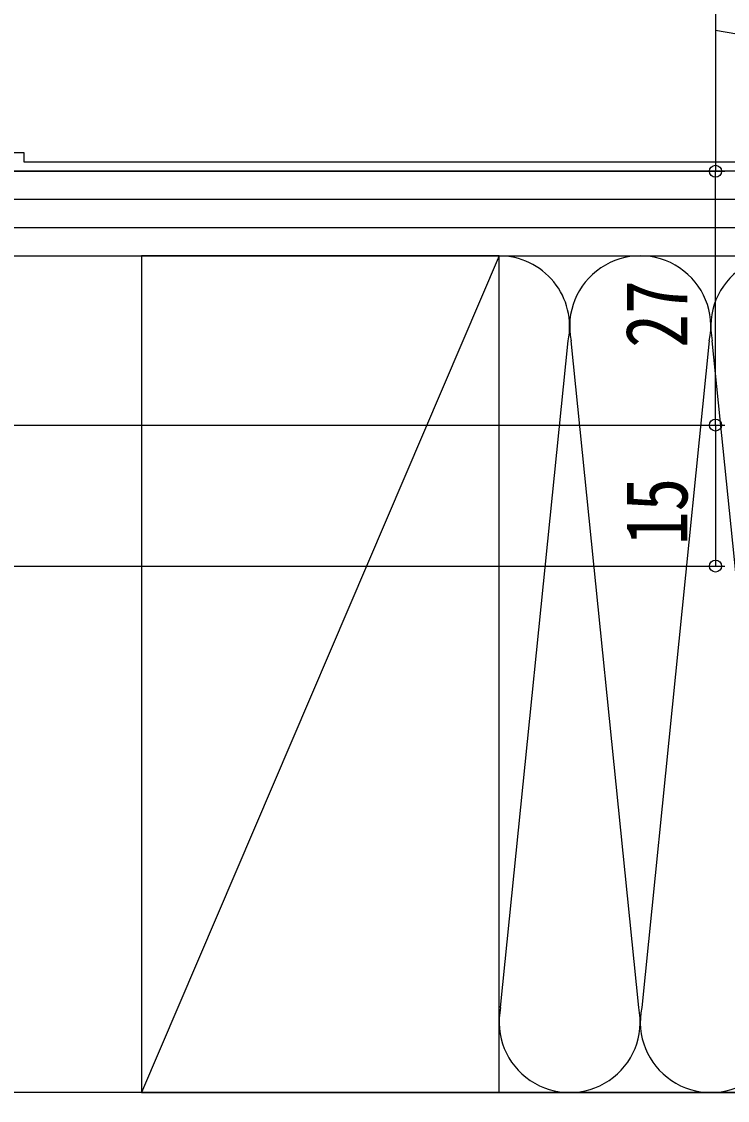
# Model space of a CAD drawing. Units: millimetres, scale not verified. Extents: x -527 to 523, y -789 to 788.
# Drawn here: x 331.6 to 406.6, y -682.4 to -567.7 of the extents above; entities that cross this region are included whole.
import ezdxf
from ezdxf.enums import TextEntityAlignment as Align

# ---------------------------------------------------------------- set-up
doc = ezdxf.new("R2010")
doc.units = ezdxf.units.MM
doc.header["$LTSCALE"] = 4
for name, color, linetype in [('0-7_YKK_D', 6, 'Continuous'), ('0-9_YSS_K', 3, 'Continuous'), ('0-A_YSS_KE', 3, 'Continuous')]:
    doc.layers.add(name, color=color, linetype=linetype)
doc.styles.add('ＭＳ ゴシック', font='')
doc.styles.get('ＭＳ ゴシック').set_extended_font_data('MS Gothic')

msp = doc.modelspace()

# ---------------------------------------------------------------- linework, layer by layer
at = {"layer": '0-7_YKK_D'}
for p, q in [((405.3, -553.599), (405.3, -583.599)), ((275.4, -583.6), (406.3, -583.6)), ((277, -583.599), (406.3, -583.599)), ((405.3, -610.6), (405.3, -583.6)), ((248.5, -610.6), (406.3, -610.6)), ((248.5, -610.6), (406.3, -610.6)), ((405.3, -610.6), (405.3, -625.6)), ((230.998, -625.6), (406.3, -625.6))]:
    msp.add_line(p, q, dxfattribs=at)
msp.add_lwpolyline([(405.3, -568.599), (465.3, -578.891), (465.3, -688.411)], dxfattribs=at)
for centre in [(405.3, -583.6), (405.3, -583.599), (405.3, -610.6), (405.3, -610.6), (405.3, -625.6)]:
    msp.add_circle(centre, 0.637, dxfattribs=at)
at = {"layer": '0-9_YSS_K'}
for p, q in [((447.8, -583.6), (255.3, -583.6)), ((447.8, -586.6), (255.3, -586.6)), ((447.8, -589.6), (255.3, -589.6)), ((255.3, -592.6), (447.8, -592.6)), ((382.301, -592.6), (344.301, -681.6)), ((382.301, -592.6), (447.8, -592.6)), ((382.301, -681.6), (382.301, -592.6)), ((382.46, -672.568), (389.643, -601.632)), ((397.143, -672.568), (389.96, -601.632)), ((404.643, -601.632), (397.46, -672.568)), ((412.143, -672.568), (404.96, -601.632)), ((382.302, -681.6), (447.8, -681.6))]:
    msp.add_line(p, q, dxfattribs=at)
for centre, start, end in [((382.301, -600.1), 348.21646, 90), ((397.301, -600.1), 348.21646, 191.78354), ((412.301, -600.1), 348.21646, 191.78354), ((389.802, -674.1), 168.21648, 11.78362), ((404.802, -674.1), 168.21648, 11.78362)]:
    msp.add_arc(centre, 7.5, start, end, dxfattribs=at)
at = {"layer": '0-A_YSS_KE'}
for p, q in [((331.8, -581.6), (331.8, -582.6)), ((331.8, -582.6), (447.8, -582.6)), ((382.301, -592.6), (344.301, -592.6)), ((344.301, -592.6), (344.301, -681.6)), ((382.301, -681.6), (382.301, -592.6)), ((447.8, -681.6), (247.8, -681.6)), ((344.301, -681.6), (382.301, -681.6))]:
    msp.add_line(p, q, dxfattribs=at)
msp.add_lwpolyline([(276.8, -579.6), (276.8, -581.6), (331.8, -581.6)], dxfattribs=at)

# ---------------------------------------------------------------- texts
at = {"layer": '0-7_YKK_D', "style": 'ＭＳ ゴシック', "width": 0.8}
for s, p in [('27', (404.3, -602.38)), ('15', (404.3, -623.38))]:
    msp.add_text(s, height=6.598, rotation=90, dxfattribs=at).set_placement(p, align=Align.BOTTOM_LEFT)

doc.saveas('drawing.dxf')
